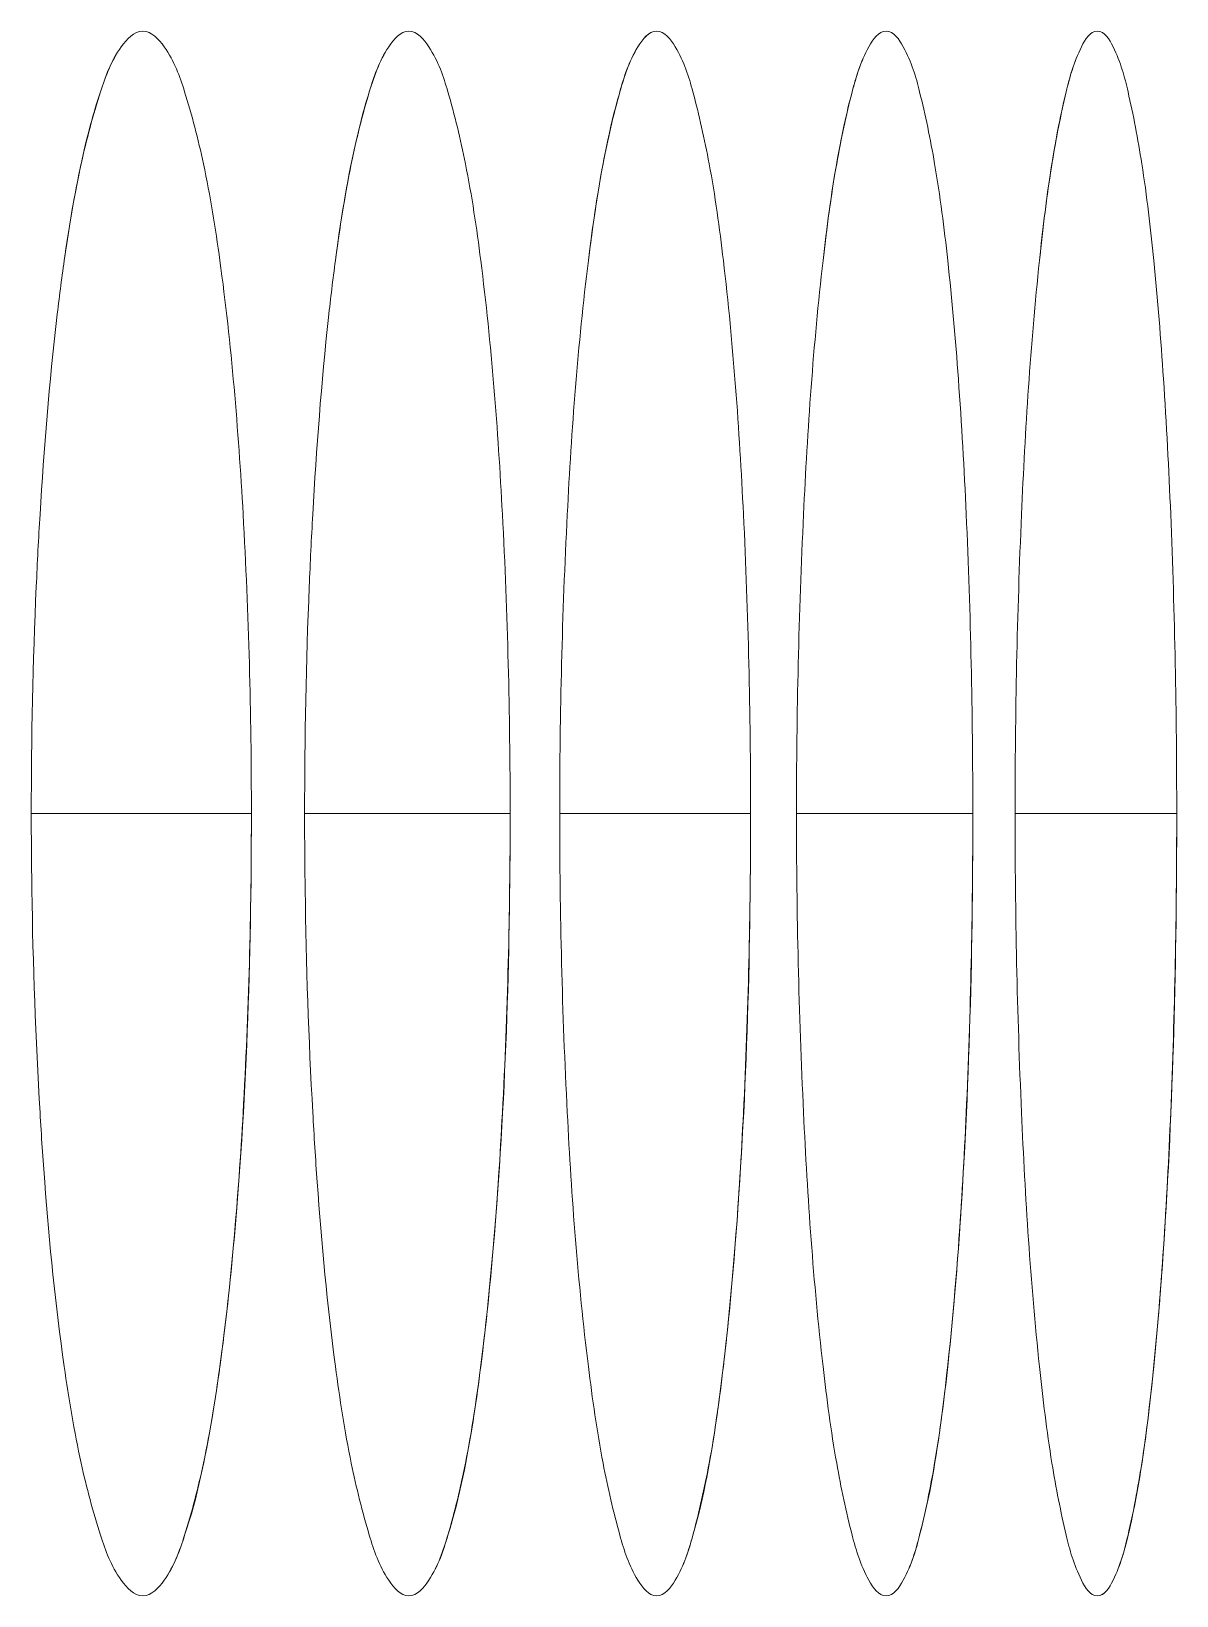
# Model space of a CAD drawing. Header units: millimetres. Extents: x 1177 to 4147, y 93 to 2194.
# Drawn here: x 2915.46 to 2919.85, y 1382.08 to 1388.08 of the extents above; entities that cross this region are included whole.
import ezdxf

# ---------------------------------------------------------------- set-up
doc = ezdxf.new("R2010")
doc.units = ezdxf.units.MM
doc.header["$LTSCALE"] = 0.1
doc.layers.add('标注', color=251, linetype='Continuous', lineweight=9)

msp = doc.modelspace()

# ---------------------------------------------------------------- linework, layer by layer
at = {"layer": '标注'}
for p, q in [((2915.4553, 1385.0776), (2916.2994, 1385.0776)), ((2915.4553, 1385.0776), (2916.2994, 1385.0776)), ((2916.5035, 1385.0776), (2917.2917, 1385.0776)), ((2916.5035, 1385.0776), (2917.2917, 1385.0776)), ((2917.4818, 1385.0776), (2918.214, 1385.0776)), ((2917.4818, 1385.0776), (2918.214, 1385.0776)), ((2918.39, 1385.0776), (2919.0662, 1385.0776)), ((2918.39, 1385.0776), (2919.0662, 1385.0776)), ((2919.2282, 1385.0776), (2919.8482, 1385.0776)), ((2919.2282, 1385.0776), (2919.8482, 1385.0776))]:
    msp.add_line(p, q, dxfattribs=at)
for points, knots in [([(2915.883, 1388.0776), (2915.8491, 1388.0776), (2915.7714, 1387.9928), (2915.7085, 1387.8186), (2915.6347, 1387.5398), (2915.5994, 1387.3225), (2915.5816, 1387.1982)], [0, 0, 0, 0, 0.106517, 0.305568, 0.605245, 1, 1, 1, 1]), ([(2915.883, 1388.0776), (2915.8491, 1388.0776), (2915.771, 1387.9927), (2915.7413, 1387.9057), (2915.7207, 1387.8458)], [0, 0, 0, 0, 0.348617, 1, 1, 1, 1]), ([(2916.2994, 1385.0776), (2916.2994, 1385.4602), (2916.2807, 1386.1685), (2916.2124, 1387.0018), (2916.1273, 1387.5401), (2916.0553, 1387.8187), (2915.9939, 1387.9928), (2915.9167, 1388.0776), (2915.883, 1388.0776)], [0, 0, 0, 0, 0.372977, 0.690664, 0.812881, 0.905598, 0.967111, 1, 1, 1, 1]), ([(2916.2994, 1385.0776), (2916.2994, 1385.4602), (2916.2807, 1386.1685), (2916.2124, 1387.0018), (2916.1273, 1387.5401), (2916.0553, 1387.8187), (2915.9939, 1387.9928), (2915.9167, 1388.0776), (2915.883, 1388.0776)], [0, 0, 0, 0, 0.372977, 0.690664, 0.812881, 0.905598, 0.967111, 1, 1, 1, 1]), ([(2916.9032, 1388.0776), (2916.8708, 1388.0776), (2916.7979, 1387.9901), (2916.7404, 1387.8186), (2916.6711, 1387.5391), (2916.6383, 1387.3225), (2916.6216, 1387.1982)], [0, 0, 0, 0, 0.102852, 0.301411, 0.602476, 1, 1, 1, 1]), ([(2916.9032, 1388.0776), (2916.8708, 1388.0776), (2916.7976, 1387.9899), (2916.7708, 1387.9054), (2916.7517, 1387.8458)], [0, 0, 0, 0, 0.341263, 1, 1, 1, 1]), ([(2917.2917, 1385.0776), (2917.2917, 1385.4602), (2917.2743, 1386.1682), (2917.2105, 1387.0016), (2917.1315, 1387.5395), (2917.064, 1387.8187), (2917.0079, 1387.9901), (2916.9355, 1388.0776), (2916.9032, 1388.0776)], [0, 0, 0, 0, 0.374044, 0.692483, 0.814831, 0.907432, 0.968435, 1, 1, 1, 1]), ([(2917.2917, 1385.0776), (2917.2917, 1385.4602), (2917.2743, 1386.1682), (2917.2105, 1387.0016), (2917.1315, 1387.5395), (2917.064, 1387.8187), (2917.0079, 1387.9901), (2916.9355, 1388.0776), (2916.9032, 1388.0776)], [0, 0, 0, 0, 0.374044, 0.692483, 0.814831, 0.907432, 0.968435, 1, 1, 1, 1]), ([(2917.8535, 1388.0776), (2917.8225, 1388.0776), (2917.7548, 1387.9873), (2917.7022, 1387.8187), (2917.6375, 1387.5385), (2917.6072, 1387.3224), (2917.5917, 1387.1982)], [0, 0, 0, 0, 0.099199, 0.297314, 0.599758, 1, 1, 1, 1]), ([(2917.8535, 1388.0776), (2917.8225, 1388.0776), (2917.7544, 1387.9871), (2917.7303, 1387.9051), (2917.7127, 1387.8458)], [0, 0, 0, 0, 0.33368, 1, 1, 1, 1]), ([(2918.214, 1385.0776), (2918.214, 1385.4602), (2918.1979, 1386.1679), (2918.1387, 1387.0015), (2918.0655, 1387.5389), (2918.0027, 1387.8187), (2917.9516, 1387.9873), (2917.8844, 1388.0776), (2917.8535, 1388.0776)], [0, 0, 0, 0, 0.37507, 0.694236, 0.816716, 0.909212, 0.969734, 1, 1, 1, 1]), ([(2918.214, 1385.0776), (2918.214, 1385.4602), (2918.1979, 1386.1679), (2918.1387, 1387.0015), (2918.0655, 1387.5389), (2918.0027, 1387.8187), (2917.9516, 1387.9873), (2917.8844, 1388.0776), (2917.8535, 1388.0776)], [0, 0, 0, 0, 0.37507, 0.694236, 0.816716, 0.909212, 0.969734, 1, 1, 1, 1]), ([(2918.7337, 1388.0776), (2918.7041, 1388.0776), (2918.6418, 1387.9844), (2918.594, 1387.8189), (2918.534, 1387.5378), (2918.5061, 1387.3223), (2918.4918, 1387.1982)], [0, 0, 0, 0, 0.095581, 0.293297, 0.597106, 1, 1, 1, 1]), ([(2918.7337, 1388.0776), (2918.7041, 1388.0776), (2918.6415, 1387.984), (2918.6199, 1387.9049), (2918.6036, 1387.8458)], [0, 0, 0, 0, 0.32591, 1, 1, 1, 1]), ([(2919.0662, 1385.0776), (2919.0662, 1385.4602), (2919.0546, 1386.0164), (2919.0149, 1386.7231), (2918.9754, 1387.1726), (2918.9295, 1387.5382), (2918.8714, 1387.819), (2918.825, 1387.9843), (2918.7632, 1388.0776), (2918.7337, 1388.0776)], [0, 0, 0, 0, 0.376037, 0.546407, 0.695928, 0.818534, 0.910934, 0.971004, 1, 1, 1, 1]), ([(2919.0662, 1385.0776), (2919.0662, 1385.4602), (2919.0546, 1386.0164), (2919.0149, 1386.7231), (2918.9754, 1387.1726), (2918.9295, 1387.5382), (2918.8714, 1387.819), (2918.825, 1387.9843), (2918.7632, 1388.0776), (2918.7337, 1388.0776)], [0, 0, 0, 0, 0.376037, 0.546407, 0.695928, 0.818534, 0.910934, 0.971004, 1, 1, 1, 1]), ([(2919.5438, 1388.0776), (2919.5155, 1388.0776), (2919.4591, 1387.9813), (2919.4155, 1387.8193), (2919.3605, 1387.537), (2919.3349, 1387.3222), (2919.3217, 1387.1982)], [0, 0, 0, 0, 0.09202, 0.289387, 0.594535, 1, 1, 1, 1]), ([(2919.5438, 1388.0776), (2919.5155, 1388.0776), (2919.4588, 1387.9808), (2919.4393, 1387.9046), (2919.4244, 1387.8458)], [0, 0, 0, 0, 0.318007, 1, 1, 1, 1]), ([(2919.8482, 1385.0776), (2919.8482, 1385.4602), (2919.8377, 1386.0164), (2919.8013, 1386.723), (2919.7652, 1387.1726), (2919.7232, 1387.5375), (2919.6701, 1387.8194), (2919.6279, 1387.9812), (2919.572, 1388.0776), (2919.5438, 1388.0776)], [0, 0, 0, 0, 0.376972, 0.547726, 0.697526, 0.820263, 0.912583, 0.972235, 1, 1, 1, 1]), ([(2919.8482, 1385.0776), (2919.8482, 1385.4602), (2919.8377, 1386.0164), (2919.8013, 1386.723), (2919.7652, 1387.1726), (2919.7232, 1387.5375), (2919.6701, 1387.8194), (2919.6279, 1387.9812), (2919.572, 1388.0776), (2919.5438, 1388.0776)], [0, 0, 0, 0, 0.376972, 0.547726, 0.697526, 0.820263, 0.912583, 0.972235, 1, 1, 1, 1]), ([(2915.7207, 1387.8458), (2915.7065, 1387.8044), (2915.6441, 1387.5922), (2915.6067, 1387.3736), (2915.5816, 1387.1982)], [0, 0, 0, 0, 0.198134, 1, 1, 1, 1]), ([(2916.7517, 1387.8458), (2916.7384, 1387.8043), (2916.68, 1387.5917), (2916.6451, 1387.3734), (2916.6216, 1387.1982)], [0, 0, 0, 0, 0.197654, 1, 1, 1, 1]), ([(2917.7127, 1387.8458), (2917.7003, 1387.8043), (2917.6459, 1387.5912), (2917.6135, 1387.3732), (2917.5917, 1387.1982)], [0, 0, 0, 0, 0.1972, 1, 1, 1, 1]), ([(2918.6036, 1387.8458), (2918.5922, 1387.8042), (2918.5418, 1387.5908), (2918.5119, 1387.3731), (2918.4918, 1387.1982)], [0, 0, 0, 0, 0.196774, 1, 1, 1, 1]), ([(2919.4244, 1387.8458), (2919.4139, 1387.8042), (2919.3676, 1387.5903), (2919.3402, 1387.3729), (2919.3217, 1387.1982)], [0, 0, 0, 0, 0.196376, 1, 1, 1, 1]), ([(2915.5816, 1387.1982), (2915.5712, 1387.1257), (2915.5299, 1386.8023), (2915.5038, 1386.4771), (2915.4887, 1386.2248)], [0, 0, 0, 0, 0.224605, 1, 1, 1, 1]), ([(2915.5816, 1387.1982), (2915.5712, 1387.1257), (2915.5299, 1386.8023), (2915.5038, 1386.4771), (2915.4887, 1386.2248)], [0, 0, 0, 0, 0.224605, 1, 1, 1, 1]), ([(2916.6216, 1387.1982), (2916.6119, 1387.1257), (2916.5732, 1386.8022), (2916.5489, 1386.4771), (2916.5348, 1386.2248)], [0, 0, 0, 0, 0.224504, 1, 1, 1, 1]), ([(2916.6216, 1387.1982), (2916.6119, 1387.1257), (2916.5732, 1386.8022), (2916.5489, 1386.4771), (2916.5348, 1386.2248)], [0, 0, 0, 0, 0.224504, 1, 1, 1, 1]), ([(2917.5917, 1387.1982), (2917.5515, 1386.8751), (2917.4994, 1386.1681), (2917.4818, 1385.4601), (2917.4818, 1385.0776)], [0, 0, 0, 0, 0.459843, 1, 1, 1, 1]), ([(2917.5917, 1387.1982), (2917.5515, 1386.8751), (2917.4994, 1386.1681), (2917.4818, 1385.4601), (2917.4818, 1385.0776)], [0, 0, 0, 0, 0.459843, 1, 1, 1, 1]), ([(2918.4918, 1387.1982), (2918.4545, 1386.8749), (2918.4064, 1386.168), (2918.39, 1385.46), (2918.39, 1385.0776)], [0, 0, 0, 0, 0.459732, 1, 1, 1, 1]), ([(2918.4918, 1387.1982), (2918.4545, 1386.8749), (2918.4064, 1386.168), (2918.39, 1385.46), (2918.39, 1385.0776)], [0, 0, 0, 0, 0.459732, 1, 1, 1, 1]), ([(2919.3217, 1387.1982), (2919.2875, 1386.8747), (2919.2433, 1386.1678), (2919.2282, 1385.46), (2919.2282, 1385.0776)], [0, 0, 0, 0, 0.45963, 1, 1, 1, 1]), ([(2919.3217, 1387.1982), (2919.2875, 1386.8747), (2919.2433, 1386.1678), (2919.2282, 1385.46), (2919.2282, 1385.0776)], [0, 0, 0, 0, 0.45963, 1, 1, 1, 1]), ([(2915.4887, 1386.2248), (2915.4832, 1386.1325), (2915.4635, 1385.7504), (2915.4553, 1385.3677), (2915.4553, 1385.0776)], [0, 0, 0, 0, 0.241764, 1, 1, 1, 1]), ([(2915.4887, 1386.2248), (2915.4832, 1386.1325), (2915.4635, 1385.7504), (2915.4553, 1385.3677), (2915.4553, 1385.0776)], [0, 0, 0, 0, 0.241764, 1, 1, 1, 1]), ([(2916.5348, 1386.2248), (2916.5296, 1386.1325), (2916.5112, 1385.7503), (2916.5035, 1385.3677), (2916.5035, 1385.0776)], [0, 0, 0, 0, 0.241739, 1, 1, 1, 1]), ([(2916.5348, 1386.2248), (2916.5296, 1386.1325), (2916.5112, 1385.7503), (2916.5035, 1385.3677), (2916.5035, 1385.0776)], [0, 0, 0, 0, 0.241739, 1, 1, 1, 1]), ([(2915.4553, 1385.0776), (2915.4553, 1384.9796), (2915.4582, 1384.597), (2915.4717, 1384.2145), (2915.4887, 1383.9303)], [0, 0, 0, 0, 0.256014, 1, 1, 1, 1]), ([(2915.4553, 1385.0776), (2915.4553, 1384.9796), (2915.4582, 1384.597), (2915.4717, 1384.2145), (2915.4887, 1383.9303)], [0, 0, 0, 0, 0.256014, 1, 1, 1, 1]), ([(2915.883, 1382.0776), (2915.9167, 1382.0776), (2915.9939, 1382.1623), (2916.0553, 1382.3364), (2916.1273, 1382.615), (2916.2124, 1383.1533), (2916.2807, 1383.9866), (2916.2994, 1384.6949), (2916.2994, 1385.0776)], [0, 0, 0, 0, 0.032889, 0.094402, 0.187119, 0.309336, 0.627023, 1, 1, 1, 1]), ([(2916.0434, 1382.3093), (2916.0925, 1382.4554), (2916.1666, 1382.8228), (2916.2738, 1383.7452), (2916.2994, 1384.5215), (2916.2994, 1385.0776)], [0, 0, 0, 0, 0.165903, 0.40142, 1, 1, 1, 1]), ([(2916.5035, 1385.0776), (2916.5035, 1384.9796), (2916.5062, 1384.597), (2916.5189, 1384.2145), (2916.5348, 1383.9303)], [0, 0, 0, 0, 0.256029, 1, 1, 1, 1]), ([(2916.5035, 1385.0776), (2916.5035, 1384.9796), (2916.5062, 1384.597), (2916.5189, 1384.2145), (2916.5348, 1383.9303)], [0, 0, 0, 0, 0.256029, 1, 1, 1, 1]), ([(2916.9032, 1382.0776), (2916.9355, 1382.0776), (2917.0079, 1382.165), (2917.064, 1382.3365), (2917.1315, 1382.6156), (2917.2105, 1383.1535), (2917.2743, 1383.9869), (2917.2917, 1384.6949), (2917.2917, 1385.0776)], [0, 0, 0, 0, 0.031565, 0.092568, 0.185169, 0.307517, 0.625956, 1, 1, 1, 1]), ([(2917.053, 1382.3093), (2917.0989, 1382.4559), (2917.1679, 1382.8233), (2917.2679, 1383.7457), (2917.2917, 1384.5216), (2917.2917, 1385.0776)], [0, 0, 0, 0, 0.165488, 0.400972, 1, 1, 1, 1]), ([(2917.4818, 1385.0776), (2917.4818, 1384.6951), (2917.4994, 1383.987), (2917.5515, 1383.2801), (2917.5917, 1382.9569)], [0, 0, 0, 0, 0.540157, 1, 1, 1, 1]), ([(2917.4818, 1385.0776), (2917.4818, 1384.6951), (2917.4994, 1383.987), (2917.5515, 1383.2801), (2917.5917, 1382.9569)], [0, 0, 0, 0, 0.540157, 1, 1, 1, 1]), ([(2917.8535, 1382.0776), (2917.8844, 1382.0776), (2917.9516, 1382.1678), (2918.0027, 1382.3364), (2918.0655, 1382.6162), (2918.1387, 1383.1536), (2918.1979, 1383.9873), (2918.214, 1384.6949), (2918.214, 1385.0776)], [0, 0, 0, 0, 0.030266, 0.090788, 0.183284, 0.305764, 0.62493, 1, 1, 1, 1]), ([(2917.9926, 1382.3093), (2918.0354, 1382.4563), (2918.0993, 1382.8238), (2918.192, 1383.7462), (2918.214, 1384.5216), (2918.214, 1385.0776)], [0, 0, 0, 0, 0.165101, 0.400554, 1, 1, 1, 1]), ([(2918.39, 1385.0776), (2918.39, 1384.6951), (2918.4064, 1383.9872), (2918.4545, 1383.2803), (2918.4918, 1382.9569)], [0, 0, 0, 0, 0.540268, 1, 1, 1, 1]), ([(2918.39, 1385.0776), (2918.39, 1384.6951), (2918.4064, 1383.9872), (2918.4545, 1383.2803), (2918.4918, 1382.9569)], [0, 0, 0, 0, 0.540268, 1, 1, 1, 1]), ([(2918.7337, 1382.0776), (2918.7632, 1382.0776), (2918.825, 1382.1708), (2918.8714, 1382.3361), (2918.9295, 1382.6169), (2918.9754, 1382.9825), (2919.0149, 1383.432), (2919.0546, 1384.1387), (2919.0662, 1384.695), (2919.0662, 1385.0776)], [0, 0, 0, 0, 0.028996, 0.089066, 0.181466, 0.304072, 0.453593, 0.623963, 1, 1, 1, 1]), ([(2918.8621, 1382.3093), (2918.9017, 1382.4568), (2918.9605, 1382.8242), (2919.046, 1383.7467), (2919.0662, 1384.5217), (2919.0662, 1385.0776)], [0, 0, 0, 0, 0.16474, 0.400164, 1, 1, 1, 1]), ([(2919.2282, 1385.0776), (2919.2282, 1384.6951), (2919.2433, 1383.9874), (2919.2875, 1383.2804), (2919.3217, 1382.9569)], [0, 0, 0, 0, 0.54037, 1, 1, 1, 1]), ([(2919.2282, 1385.0776), (2919.2282, 1384.6951), (2919.2433, 1383.9874), (2919.2875, 1383.2804), (2919.3217, 1382.9569)], [0, 0, 0, 0, 0.54037, 1, 1, 1, 1]), ([(2919.5438, 1382.0776), (2919.572, 1382.0776), (2919.6279, 1382.1739), (2919.6701, 1382.3358), (2919.7232, 1382.6176), (2919.7652, 1382.9825), (2919.8013, 1383.4322), (2919.8377, 1384.1388), (2919.8482, 1384.695), (2919.8482, 1385.0776)], [0, 0, 0, 0, 0.027765, 0.087417, 0.179737, 0.302474, 0.452274, 0.623028, 1, 1, 1, 1]), ([(2919.6615, 1382.3093), (2919.6978, 1382.4572), (2919.7516, 1382.8246), (2919.8298, 1383.7471), (2919.8482, 1384.5217), (2919.8482, 1385.0776)], [0, 0, 0, 0, 0.164406, 0.399805, 1, 1, 1, 1]), ([(2915.4887, 1383.9303), (2915.494, 1383.8415), (2915.5161, 1383.5163), (2915.548, 1383.1916), (2915.5816, 1382.9569)], [0, 0, 0, 0, 0.272845, 1, 1, 1, 1]), ([(2915.4887, 1383.9303), (2915.494, 1383.8415), (2915.5161, 1383.5163), (2915.548, 1383.1916), (2915.5816, 1382.9569)], [0, 0, 0, 0, 0.272845, 1, 1, 1, 1]), ([(2916.5348, 1383.9303), (2916.5397, 1383.8415), (2916.5604, 1383.5164), (2916.5902, 1383.1917), (2916.6216, 1382.9569)], [0, 0, 0, 0, 0.272926, 1, 1, 1, 1]), ([(2916.5348, 1383.9303), (2916.5397, 1383.8415), (2916.5604, 1383.5164), (2916.5902, 1383.1917), (2916.6216, 1382.9569)], [0, 0, 0, 0, 0.272926, 1, 1, 1, 1]), ([(2915.5816, 1382.9569), (2915.5994, 1382.8326), (2915.6347, 1382.6154), (2915.7085, 1382.3365), (2915.7714, 1382.1623), (2915.8491, 1382.0776), (2915.883, 1382.0776)], [0, 0, 0, 0, 0.394755, 0.694432, 0.893483, 1, 1, 1, 1]), ([(2915.5816, 1382.9569), (2915.5994, 1382.8326), (2915.6347, 1382.6154), (2915.7085, 1382.3365), (2915.7714, 1382.1623), (2915.8491, 1382.0776), (2915.883, 1382.0776)], [0, 0, 0, 0, 0.394755, 0.694432, 0.893483, 1, 1, 1, 1]), ([(2916.6216, 1382.9569), (2916.6383, 1382.8327), (2916.6711, 1382.616), (2916.7404, 1382.3365), (2916.7979, 1382.165), (2916.8708, 1382.0776), (2916.9032, 1382.0776)], [0, 0, 0, 0, 0.397524, 0.698589, 0.897148, 1, 1, 1, 1]), ([(2916.6216, 1382.9569), (2916.6383, 1382.8327), (2916.6711, 1382.616), (2916.7404, 1382.3365), (2916.7979, 1382.165), (2916.8708, 1382.0776), (2916.9032, 1382.0776)], [0, 0, 0, 0, 0.397524, 0.698589, 0.897148, 1, 1, 1, 1]), ([(2917.5917, 1382.9569), (2917.6072, 1382.8328), (2917.6375, 1382.6167), (2917.7022, 1382.3365), (2917.7548, 1382.1678), (2917.8225, 1382.0776), (2917.8535, 1382.0776)], [0, 0, 0, 0, 0.400242, 0.702686, 0.900801, 1, 1, 1, 1]), ([(2917.5917, 1382.9569), (2917.6072, 1382.8328), (2917.6375, 1382.6167), (2917.7022, 1382.3365), (2917.7548, 1382.1678), (2917.8225, 1382.0776), (2917.8535, 1382.0776)], [0, 0, 0, 0, 0.400242, 0.702686, 0.900801, 1, 1, 1, 1]), ([(2918.4918, 1382.9569), (2918.5061, 1382.8328), (2918.534, 1382.6174), (2918.594, 1382.3362), (2918.6418, 1382.1708), (2918.7041, 1382.0776), (2918.7337, 1382.0776)], [0, 0, 0, 0, 0.402894, 0.706703, 0.904419, 1, 1, 1, 1]), ([(2918.4918, 1382.9569), (2918.5061, 1382.8328), (2918.534, 1382.6174), (2918.594, 1382.3362), (2918.6418, 1382.1708), (2918.7041, 1382.0776), (2918.7337, 1382.0776)], [0, 0, 0, 0, 0.402894, 0.706703, 0.904419, 1, 1, 1, 1]), ([(2919.3217, 1382.9569), (2919.3349, 1382.8329), (2919.3605, 1382.6181), (2919.4155, 1382.3359), (2919.4591, 1382.1739), (2919.5155, 1382.0776), (2919.5438, 1382.0776)], [0, 0, 0, 0, 0.405465, 0.710613, 0.90798, 1, 1, 1, 1]), ([(2919.3217, 1382.9569), (2919.3349, 1382.8329), (2919.3605, 1382.6181), (2919.4155, 1382.3359), (2919.4591, 1382.1739), (2919.5155, 1382.0776), (2919.5438, 1382.0776)], [0, 0, 0, 0, 0.405465, 0.710613, 0.90798, 1, 1, 1, 1]), ([(2915.883, 1382.0776), (2915.9167, 1382.0776), (2915.9944, 1382.1625), (2916.0233, 1382.2495), (2916.0434, 1382.3093)], [0, 0, 0, 0, 0.348379, 1, 1, 1, 1]), ([(2916.9032, 1382.0776), (2916.9355, 1382.0776), (2917.0083, 1382.1653), (2917.0343, 1382.2498), (2917.053, 1382.3093)], [0, 0, 0, 0, 0.340981, 1, 1, 1, 1]), ([(2917.8535, 1382.0776), (2917.8844, 1382.0776), (2917.952, 1382.1682), (2917.9753, 1382.25), (2917.9926, 1382.3093)], [0, 0, 0, 0, 0.333358, 1, 1, 1, 1]), ([(2918.7337, 1382.0776), (2918.7632, 1382.0776), (2918.8254, 1382.1713), (2918.8462, 1382.2503), (2918.8621, 1382.3093)], [0, 0, 0, 0, 0.325549, 1, 1, 1, 1]), ([(2919.5438, 1382.0776), (2919.572, 1382.0776), (2919.6282, 1382.1745), (2919.647, 1382.2505), (2919.6615, 1382.3093)], [0, 0, 0, 0, 0.317612, 1, 1, 1, 1])]:
    msp.add_open_spline(points, degree=3, knots=knots, dxfattribs=at)

doc.saveas('drawing.dxf')
